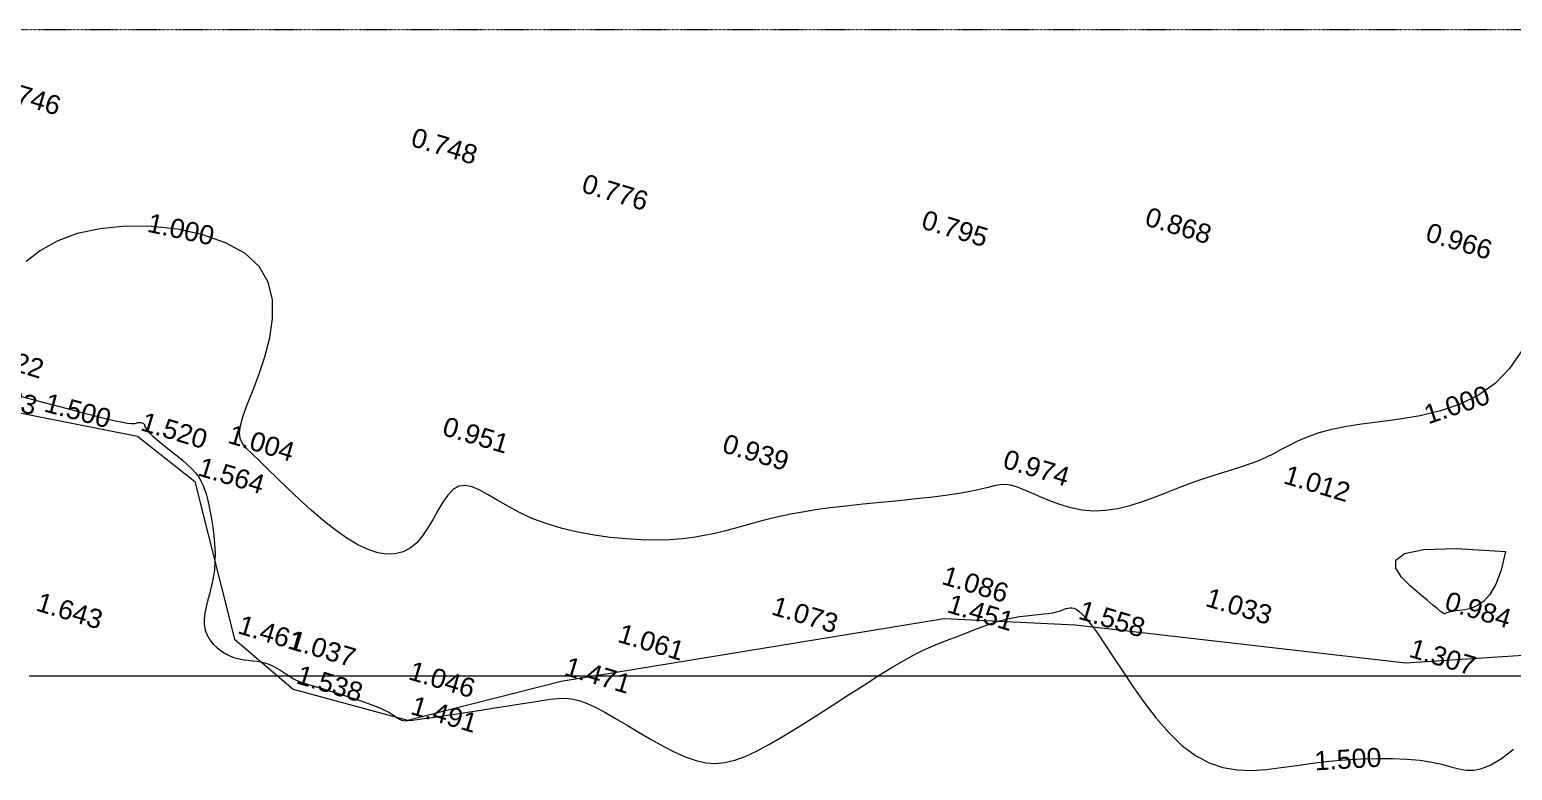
# Model space of a CAD drawing. Header units: millimetres. Extents: x -24439 to 198341, y -52871 to 149926.
# Drawn here: x 31087 to 77453, y -15294 to 7888 of the extents above; entities that cross this region are included whole.
import ezdxf

# ---------------------------------------------------------------- set-up
doc = ezdxf.new("R2010")
doc.units = ezdxf.units.MM
doc.linetypes.add('Double dash', pattern=[41.999998, 12, -6, 6, -6, 6, -6])
doc.linetypes.add('NET VAN', pattern=[1.06, 0.53, -0.53])
for name, color, linetype, lineweight in [('A-DETL-GENF-2', 9, 'NET VAN', 9), ('A-FLOR', 192, 'Continuous', 9), ('C-PROP-LINE', 91, 'Double dash', 18), ('G-IMPT-1', 9, 'Continuous', 9), ('G-IMPT-6', 7, 'Continuous', 9)]:
    doc.layers.add(name, color=color, linetype=linetype, lineweight=lineweight)
doc.styles.add('Arial_1', font='arial_0.ttf', dxfattribs={"height": 600})

# ---------------------------------------------------------------- blocks, each defined once
blk = doc.blocks.new('Family - ___-1476882-TKCS_MB ĐỊNH VỊ CAO ĐỘ THIẾT KẾ')
at = {"layer": 'C-PROP-LINE'}
blk.add_line((26104, 7888), (134801, 7888), dxfattribs=at)
blk = doc.blocks.new('NCV_TKCS_251209_TONG THE HIEN TRANG SAN DUONG - NCV_TKCS_HIEN TRANG_251209a_dwg-1612995-TKCS_MB ĐỊNH VỊ CAO ĐỘ THIẾT KẾ')
at = {"layer": 'G-IMPT-1', "flags": 128}
for points in [[(563568879, 1144966012), (563568673, 1144965380), (563568379, 1144964804), (563567988, 1144964299), (563567517, 1144963862), (563566989, 1144963485), (563566425, 1144963156), (563565849, 1144962868), (563565283, 1144962610), (563564749, 1144962373), (563564270, 1144962149), (563563863, 1144961929), (563563521, 1144961712), (563563233, 1144961499), (563562987, 1144961290), (563562771, 1144961087), (563562574, 1144960890), (563562383, 1144960699), (563562187, 1144960515), (563561977, 1144960338), (563561750, 1144960166), (563561510, 1144959994), (563561256, 1144959821), (563560990, 1144959641), (563560713, 1144959452), (563560426, 1144959251), (563560131, 1144959033), (563559829, 1144958799), (563559519, 1144958553), (563559203, 1144958306), (563558879, 1144958066), (563558548, 1144957842), (563558210, 1144957643), (563557865, 1144957477), (563557513, 1144957354), (563557155, 1144957279), (563556797, 1144957246), (563556444, 1144957245), (563556103, 1144957267), (563555779, 1144957301), (563555480, 1144957339), (563555211, 1144957371), (563554978, 1144957388), (563554784, 1144957380), (563554618, 1144957349), (563554465, 1144957294), (563554310, 1144957216), (563554139, 1144957116), (563553938, 1144956995), (563553690, 1144956855), (563553383, 1144956694), (563553005, 1144956516), (563552568, 1144956324), (563552088, 1144956120), (563551580, 1144955909), (563551060, 1144955695), (563550543, 1144955482), (563550046, 1144955272), (563549584, 1144955071), (563549170, 1144954880), (563548799, 1144954700), (563548466, 1144954528), (563548164, 1144954362), (563547886, 1144954202), (563547625, 1144954045), (563547376, 1144953889), (563547130, 1144953734), (563546882, 1144953577), (563546627, 1144953420), (563546360, 1144953264), (563546076, 1144953110), (563545770, 1144952959), (563545438, 1144952813), (563545075, 1144952673), (563544675, 1144952541), (563544238, 1144952417), (563543768, 1144952306), (563543276, 1144952209), (563542770, 1144952131), (563542259, 1144952075), (563541754, 1144952044), (563541261, 1144952041), (563540792, 1144952070), (563540353, 1144952131), (563539947, 1144952213), (563539576, 1144952302), (563539240, 1144952385), (563538941, 1144952447), (563538680, 1144952476), (563538459, 1144952456), (563538278, 1144952374), (563538138, 1144952222), (563538030, 1144952008), (563537945, 1144951750), (563537873, 1144951460), (563537805, 1144951155), (563537732, 1144950850), (563537643, 1144950559), (563537530, 1144950298), (563537384, 1144950079), (563537203, 1144949905), (563536988, 1144949776), (563536739, 1144949692), (563536455, 1144949654), (563536136, 1144949660), (563535783, 1144949712), (563535395, 1144949809), (563534974, 1144949951), (563534531, 1144950128), (563534077, 1144950329), (563533624, 1144950545), (563533184, 1144950765), (563532770, 1144950978), (563532393, 1144951174), (563532065, 1144951343), (563531796, 1144951479), (563531582, 1144951594), (563531420, 1144951708), (563531305, 1144951839), (563531231, 1144952003), (563531193, 1144952220), (563531187, 1144952507), (563531208, 1144952882), (563531247, 1144953356), (563531287, 1144953906), (563531305, 1144954504), (563531280, 1144955119), (563531191, 1144955722), (563531016, 1144956283), (563530733, 1144956773), (563530321, 1144957162), (563529768, 1144957427), (563529099, 1144957571), (563528348, 1144957606), (563527549, 1144957542), (563526738, 1144957389), (563525948, 1144957158), (563525214, 1144956859), (563524570, 1144956503), (563524042, 1144956100), (563523622, 1144955665), (563523292, 1144955211)], [(563524373, 1144951120), (563524858, 1144951140), (563525358, 1144951158), (563525854, 1144951174), (563526325, 1144951189), (563526754, 1144951204), (563527120, 1144951220), (563527410, 1144951238), (563527630, 1144951258), (563527790, 1144951278), (563527900, 1144951299), (563527973, 1144951319), (563528018, 1144951339), (563528046, 1144951358), (563528068, 1144951375), (563528093, 1144951390), (563528122, 1144951402), (563528152, 1144951412), (563528184, 1144951418), (563528214, 1144951421), (563528243, 1144951420), (563528269, 1144951414), (563528290, 1144951403), (563528307, 1144951388), (563528322, 1144951367), (563528342, 1144951340), (563528370, 1144951308), (563528412, 1144951270), (563528472, 1144951225), (563528556, 1144951174), (563528668, 1144951116), (563528811, 1144951052), (563528980, 1144950982), (563529168, 1144950906), (563529367, 1144950827), (563529569, 1144950745), (563529768, 1144950660), (563529956, 1144950574), (563530126, 1144950487), (563530273, 1144950401), (563530398, 1144950312), (563530507, 1144950217), (563530604, 1144950114), (563530693, 1144950000), (563530779, 1144949871), (563530866, 1144949724), (563530959, 1144949557), (563531061, 1144949367), (563531169, 1144949157), (563531279, 1144948930), (563531387, 1144948690), (563531488, 1144948441), (563531579, 1144948185), (563531656, 1144947927), (563531714, 1144947670), (563531752, 1144947417), (563531772, 1144947171), (563531783, 1144946933), (563531790, 1144946704), (563531799, 1144946487), (563531818, 1144946284), (563531851, 1144946096), (563531906, 1144945925), (563531987, 1144945773), (563532091, 1144945640), (563532215, 1144945525), (563532354, 1144945428), (563532503, 1144945350), (563532658, 1144945290), (563532816, 1144945248), (563532972, 1144945224), (563533122, 1144945216), (563533267, 1144945223), (563533407, 1144945239), (563533544, 1144945261), (563533677, 1144945286), (563533808, 1144945309), (563533938, 1144945326), (563534068, 1144945334), (563534197, 1144945330), (563534325, 1144945315), (563534451, 1144945292), (563534572, 1144945263), (563534688, 1144945231), (563534796, 1144945198), (563534896, 1144945166), (563534986, 1144945139), (563535065, 1144945118), (563535139, 1144945102), (563535213, 1144945091), (563535294, 1144945084), (563535389, 1144945081), (563535503, 1144945080), (563535643, 1144945080), (563535814, 1144945081), (563536021, 1144945081), (563536258, 1144945081), (563536514, 1144945080), (563536780, 1144945077), (563537049, 1144945072), (563537310, 1144945063), (563537555, 1144945051), (563537774, 1144945035), (563537961, 1144945014), (563538116, 1144944990), (563538245, 1144944965), (563538352, 1144944939), (563538439, 1144944914), (563538511, 1144944891), (563538572, 1144944872), (563538627, 1144944859), (563538678, 1144944853), (563538734, 1144944856), (563538802, 1144944871), (563538890, 1144944900), (563539004, 1144944946), (563539152, 1144945012), (563539343, 1144945100), (563539582, 1144945213), (563539876, 1144945351), (563540212, 1144945510), (563540580, 1144945685), (563540965, 1144945868), (563541354, 1144946054), (563541735, 1144946237), (563542094, 1144946411), (563542418, 1144946569), (563542698, 1144946706), (563542942, 1144946821), (563543164, 1144946912), (563543374, 1144946980), (563543586, 1144947021), (563543812, 1144947037), (563544064, 1144947026), (563544355, 1144946986), (563544692, 1144946920), (563545069, 1144946832), (563545474, 1144946731), (563545897, 1144946625), (563546324, 1144946522), (563546746, 1144946430), (563547151, 1144946356), (563547527, 1144946309), (563547866, 1144946295), (563548175, 1144946320), (563548463, 1144946385), (563548738, 1144946495), (563549012, 1144946653), (563549292, 1144946862), (563549588, 1144947125), (563549909, 1144947445), (563550263, 1144947824), (563550641, 1144948248), (563551035, 1144948702), (563551435, 1144949170), (563551832, 1144949637), (563552215, 1144950087), (563552576, 1144950505), (563552904, 1144950875), (563553192, 1144951185), (563553444, 1144951441), (563553666, 1144951652), (563553863, 1144951826), (563554040, 1144951972), (563554204, 1144952099), (563554360, 1144952216), (563554513, 1144952332), (563554670, 1144952454), (563554830, 1144952582), (563554994, 1144952712), (563555162, 1144952844), (563555333, 1144952974), (563555509, 1144953101), (563555688, 1144953221), (563555872, 1144953333), (563556059, 1144953435), (563556247, 1144953527), (563556433, 1144953611), (563556613, 1144953687), (563556783, 1144953758), (563556942, 1144953823), (563557084, 1144953884), (563557207, 1144953942), (563557309, 1144953999), (563557393, 1144954053), (563557461, 1144954103), (563557520, 1144954148), (563557571, 1144954188), (563557620, 1144954221), (563557670, 1144954246), (563557726, 1144954263), (563557791, 1144954269), (563557871, 1144954259), (563557973, 1144954225), (563558104, 1144954162), (563558269, 1144954063), (563558476, 1144953921), (563558729, 1144953729), (563559037, 1144953481), (563559401, 1144953175), (563559816, 1144952825), (563560269, 1144952453), (563560752, 1144952078), (563561253, 1144951719), (563561763, 1144951398), (563562270, 1144951133), (563562766, 1144950946), (563563240, 1144950850), (563563697, 1144950838), (563564141, 1144950896), (563564577, 1144951011), (563565010, 1144951170), (563565445, 1144951360), (563565887, 1144951566), (563566342, 1144951777), (563566810, 1144951980), (563567288, 1144952170), (563567767, 1144952345), (563568240, 1144952502), (563568697, 1144952638), (563569132, 1144952749), (563569537, 1144952832), (563569903, 1144952886), (563570225, 1144952909), (563570510, 1144952916), (563570768, 1144952926), (563571006, 1144952955), (563571235, 1144953021), (563571463, 1144953143), (563571699, 1144953337), (563571954, 1144953621), (563572233, 1144954006)], [(563477909, 1145017055), (563479434, 1145017500), (563480621, 1145018194), (563483800, 1145018020), (563486440, 1145016158), (563491108, 1145006311), (563492028, 1145000560), (563489652, 1144994364), (563492018, 1144985046), (563496311, 1144974071), (563506044, 1144960520), (563509614, 1144950590), (563510716, 1144950421), (563522808, 1144950449), (563528209, 1144950975), (563530329, 1144950139), (563532948, 1144945767), (563535151, 1144944796), (563538854, 1144944906), (563543102, 1144947462), (563554002, 1144952794), (563557988, 1144953785), (563568232, 1144955626), (563576610, 1144958758)]]:
    blk.add_lwpolyline(points, dxfattribs=at)
blk.add_lwpolyline([(563570206, 1144959858), (563570242, 1144959261), (563570211, 1144958792), (563570125, 1144958431), (563569998, 1144958164), (563569846, 1144957972), (563569682, 1144957840), (563569520, 1144957749), (563569374, 1144957684), (563569255, 1144957631), (563569163, 1144957585), (563569094, 1144957547), (563569043, 1144957515), (563569008, 1144957490), (563568983, 1144957471), (563568966, 1144957456), (563568952, 1144957447), (563568937, 1144957442), (563568912, 1144957445), (563568868, 1144957459), (563568794, 1144957487), (563568681, 1144957534), (563568520, 1144957602), (563568301, 1144957696), (563568014, 1144957818), (563567666, 1144957971), (563567325, 1144958155), (563567077, 1144958370), (563567007, 1144958613), (563567200, 1144958885), (563567741, 1144959184), (563568714, 1144959508)], close=True, dxfattribs=at)
at = {"layer": 'G-IMPT-6', "char_height": 600, "width": 2511.85, "attachment_point": 1, "line_spacing_factor": 0.941778, "style": 'Arial_1'}
for s, insert in [('0.966', (563564971, 1144969044)), ('0.868', (563556427, 1144966980)), ('0.795', (563549761, 1144964875)), ('0.748', (563533731, 1144962740)), ('0.776', (563539262, 1144962897)), ('0.746', (563520813, 1144960458)), ('1.012', (563562908, 1144960499)), ('0.974', (563554363, 1144958436)), ('0.984', (563568870, 1144958168)), ('0.939', (563545819, 1144956372)), ('1.033', (563561677, 1144956119)), ('1.307', (563568232, 1144956433)), ('0.951', (563537282, 1144954364)), ('1.086', (563553585, 1144954399)), ('1.558', (563557988, 1144954592)), ('1.451', (563554002, 1144953601)), ('1.022', (563522678, 1144952417)), ('1.004', (563530933, 1144952191)), ('1.073', (563548759, 1144951952)), ('1.520', (563528209, 1144951782)), ('1.833', (563522808, 1144951256)), ('1.564', (563530329, 1144950946)), ('1.061', (563544403, 1144949742)), ('1.471', (563543102, 1144948269)), ('1.461', (563532948, 1144946574)), ('1.037', (563534621, 1144946582)), ('1.046', (563538475, 1144946735)), ('1.643', (563526705, 1144945436)), ('1.538', (563535151, 1144945603)), ('1.491', (563538854, 1144945713))]:
    blk.add_mtext(s, dxfattribs=dict(at, insert=insert))
at = {"layer": 'G-IMPT-6', "char_height": 600, "width": 2511.85, "attachment_point": 2, "line_spacing_factor": 0.941778, "style": 'Arial_1'}
for s, insert, rotation in [('1.000', (563567249, 1144964067), 35.5688), ('1.000', (563527617, 1144957871), 4.595), ('1.500', (563567259, 1144952503), 20.0833), ('1.500', (563526183, 1144951507), 1.8336)]:
    blk.add_mtext(s, dxfattribs=dict(at, insert=insert, rotation=rotation))
blk = doc.blocks.new('NCV_TKCS_251209_TONG THE HIEN TRANG SAN DUONG - NCV_TKCS_251209_TONG THE HIEN TRANG SAN DUONG-1605292-TKCS_MB ĐỊNH VỊ CAO ĐỘ THIẾT KẾ')
at = {"rotation": 343.2379237072182}
blk.add_blockref('NCV_TKCS_251209_TONG THE HIEN TRANG SAN DUONG - NCV_TKCS_HIEN TRANG_251209a_dwg-1612995-TKCS_MB ĐỊNH VỊ CAO ĐỘ THIẾT KẾ', (-869777548, -933796959), dxfattribs=at)

msp = doc.modelspace()

# ---------------------------------------------------------------- linework, layer by layer
at = {"layer": 'A-FLOR'}
msp.add_line((31070.8, -12330.8), (129768.7, -12330.8), dxfattribs=at)

# ---------------------------------------------------------------- block references
at = {"layer": 'A-DETL-GENF-2'}
msp.add_blockref('NCV_TKCS_251209_TONG THE HIEN TRANG SAN DUONG - NCV_TKCS_251209_TONG THE HIEN TRANG SAN DUONG-1605292-TKCS_MB ĐỊNH VỊ CAO ĐỘ THIẾT KẾ', (26103.5, 9888.2), dxfattribs=at)
at = {"layer": 'C-PROP-LINE'}
msp.add_blockref('Family - ___-1476882-TKCS_MB ĐỊNH VỊ CAO ĐỘ THIẾT KẾ', (0, 0), dxfattribs=at)

doc.saveas('drawing.dxf')
